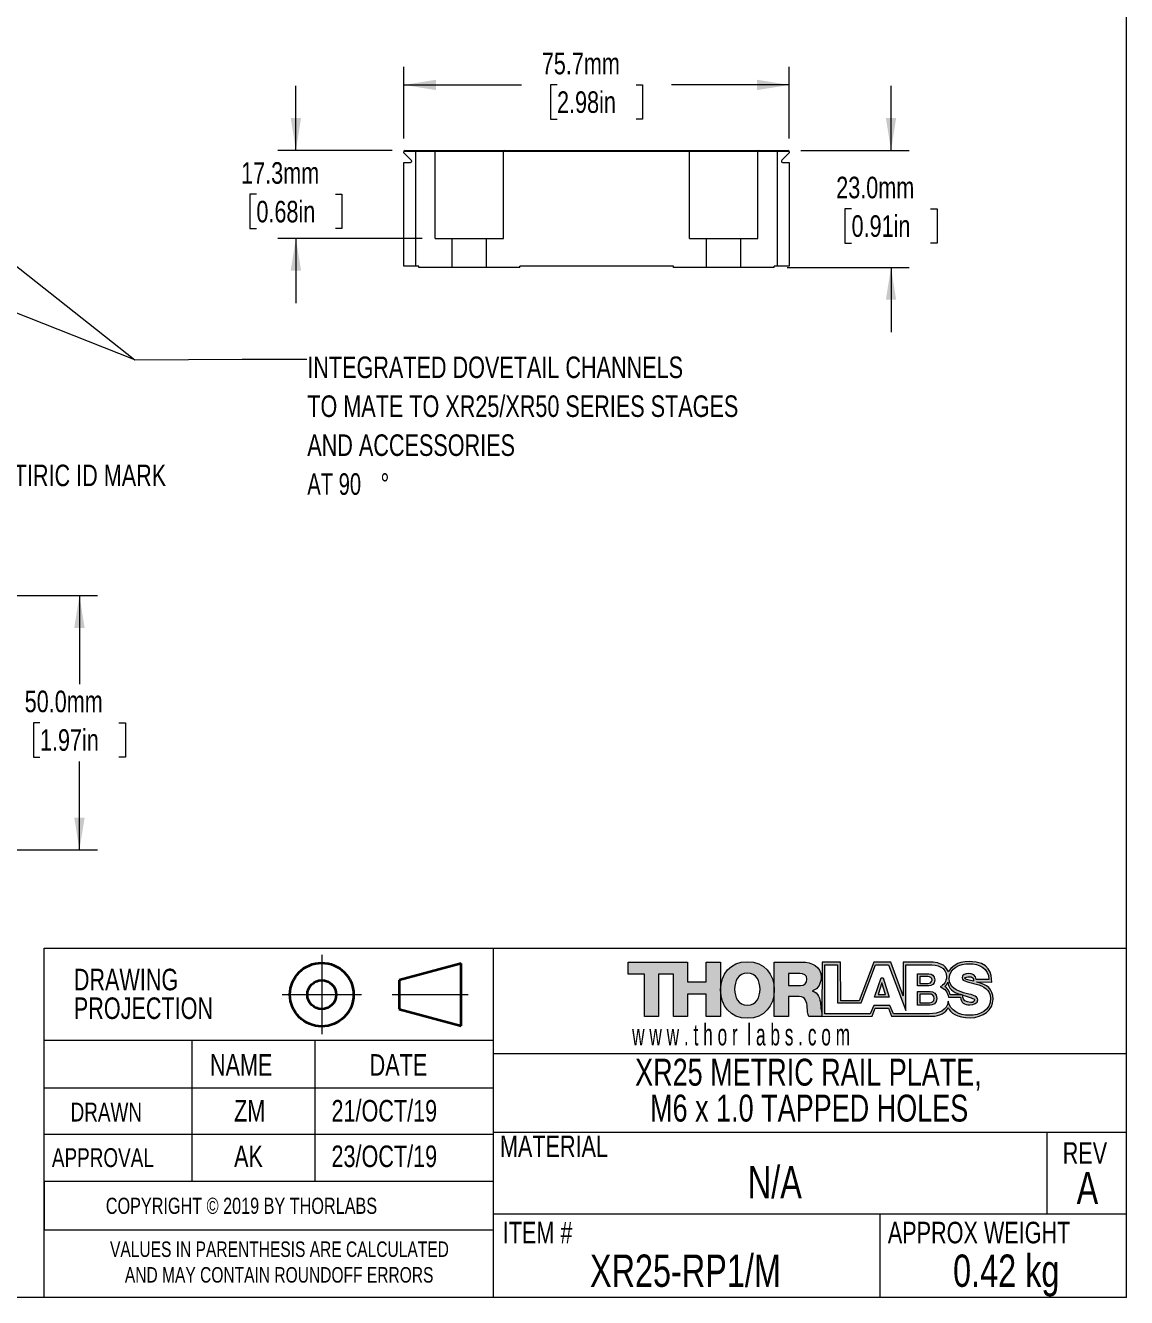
# Model space of a CAD drawing. Header units: millimetres. Extents: x 2 to 278, y 1 to 215.
# Drawn here: x 169.8 to 278, y 0.9 to 125.9 of the extents above; entities that cross this region are included whole.
import ezdxf

# ---------------------------------------------------------------- set-up
doc = ezdxf.new("R2010")
doc.units = ezdxf.units.MM
doc.header["$PDSIZE"] = -1
doc.linetypes.add('CENTERX2', pattern=[20.32, 12.7, -2.54, 2.54, -2.54])
doc.styles.add('SLDTEXTSTYLE0', font='TXT', dxfattribs={"width": 0.75})
doc.styles.add('SLDTEXTSTYLE1', font='TXT', dxfattribs={"width": 0.6})
doc.styles.add('SLDTEXTSTYLE2', font='TXT', dxfattribs={"width": 0.7})
doc.dimstyles.new('SLDDIMSTYLE0', dxfattribs={"dimtxt": 2.116667, "dimasz": 3.175, "dimexe": 0, "dimexo": 0.0625, "dimgap": 0.529167, "dimtad": 0, "dimtih": 1, "dimtoh": 1, "dimdec": 1, "dimlfac": 2, "dimrnd": 1e-09, "dimzin": 4, "dimdsep": 46, "dimtxsty": 'SLDTEXTSTYLE0', "dimsah": 1, "dimcen": 0.09, "dimadec": 0, "dimazin": 1, "dimtfac": 1, "dimtdec": 1, "dimtofl": 0, "dimtmove": 0, "dimatfit": 3, "dimfxl": 1, "dimfrac": 2, "dimtolj": 1, "dimtzin": 12, "dimarcsym": 0})
doc.dimstyles.new('SLDDIMSTYLE1', dxfattribs={"dimtxt": 2.116667, "dimasz": 3.175, "dimexe": 0, "dimexo": 0.0625, "dimgap": 0.529167, "dimtad": 0, "dimtih": 1, "dimtoh": 1, "dimdec": 1, "dimlfac": 2, "dimrnd": 1e-09, "dimzin": 12, "dimdsep": 46, "dimtxsty": 'SLDTEXTSTYLE0', "dimsah": 1, "dimcen": 0.09, "dimadec": 0, "dimazin": 3, "dimtfac": 1, "dimtdec": 1, "dimtmove": 0, "dimatfit": 0, "dimfxl": 1, "dimfrac": 2, "dimtolj": 1, "dimtzin": 12, "dimarcsym": 0})
doc.dimstyles.new('SLDDIMSTYLE2', dxfattribs={"dimtxt": 2.116667, "dimasz": 3.175, "dimexe": 0, "dimexo": 0.0625, "dimgap": 0.529167, "dimtad": 0, "dimtih": 1, "dimtoh": 1, "dimdec": 1, "dimlfac": 2, "dimrnd": 1e-09, "dimzin": 4, "dimdsep": 46, "dimtxsty": 'SLDTEXTSTYLE0', "dimsah": 1, "dimcen": 0.09, "dimadec": 0, "dimazin": 1, "dimtfac": 1, "dimtdec": 1, "dimtmove": 0, "dimatfit": 0, "dimfxl": 1, "dimfrac": 2, "dimtolj": 1, "dimtzin": 12, "dimarcsym": 0})
doc.dimstyles.new('SLDDIMSTYLE3', dxfattribs={"dimtxt": 2.116667, "dimasz": 3.175, "dimexe": 0, "dimexo": 0.0625, "dimgap": 0.529167, "dimtad": 0, "dimtih": 1, "dimtoh": 1, "dimdec": 1, "dimlfac": 2, "dimrnd": 1e-09, "dimzin": 12, "dimdsep": 46, "dimtxsty": 'SLDTEXTSTYLE0', "dimsah": 1, "dimcen": 0, "dimadec": 0, "dimazin": 3, "dimtfac": 1, "dimtdec": 1, "dimtofl": 0, "dimtmove": 0, "dimatfit": 3, "dimfxl": 1, "dimfrac": 2, "dimtolj": 1, "dimtzin": 12, "dimarcsym": 0})
doc.dimstyles.new('SLDDIMSTYLE4', dxfattribs={"dimtxt": 2.116667, "dimasz": 3.175, "dimexe": 0, "dimexo": 0.0625, "dimgap": 0.529167, "dimtad": 0, "dimtih": 1, "dimtoh": 1, "dimdec": 1, "dimlfac": 2, "dimrnd": 1e-09, "dimzin": 12, "dimdsep": 46, "dimtxsty": 'SLDTEXTSTYLE0', "dimsah": 1, "dimcen": 0.09, "dimadec": 0, "dimazin": 3, "dimtfac": 1, "dimtdec": 1, "dimtofl": 0, "dimtmove": 0, "dimatfit": 3, "dimfxl": 1, "dimfrac": 2, "dimtolj": 1, "dimtzin": 12, "dimarcsym": 0})

# ---------------------------------------------------------------- blocks, each defined once
blk = doc.blocks.new('Third Angle Projection Block')
at = {"color": 7, "linetype": 'CENTERX2', "lineweight": 18}
for p, q in [((101.48, 23.81), (101.48, 14.07)), ((96.6, 18.94), (106.35, 18.94)), ((110.14, 18.94), (119.45, 18.94))]:
    blk.add_line(p, q, dxfattribs=at)
at = {"color": 7, "linetype": 'Continuous', "lineweight": 35}
for p, q in [((118.62, 22.75), (111, 20.71)), ((118.62, 15.13), (118.62, 22.75)), ((111, 20.71), (111, 17.17)), ((111, 17.17), (118.62, 15.13))]:
    blk.add_line(p, q, dxfattribs=at)
for radius in [3.9, 1.77]:
    blk.add_circle((101.48, 18.94), radius, dxfattribs=at)
at = {"color": 7, "linetype": 'Continuous', "lineweight": 0}
blk.add_point((101.48, 18.94), dxfattribs=at)
blk = doc.blocks.new('THORLABS LOGO1')
at = {"linetype": 'Continuous'}
blk.add_hatch(color=7, dxfattribs=at).paths.add_polyline_path([(53.56, 28.7), (47.97, 28.7), (47.97, 45.26), (42.18, 45.26), (42.18, 28.7), (36.6, 28.7), (36.6, 45.26), (30.2, 45.26), (30.2, 50.05), (53.56, 50.05), (53.56, 42.27), (60.91, 42.27), (60.91, 50.05), (66.5, 50.05), (66.5, 28.7), (60.91, 28.7), (60.91, 37.49), (53.56, 37.49)], flags=0)
h = blk.add_hatch(color=7, dxfattribs=at)
edge = h.paths.add_edge_path(flags=0)
edge.add_spline(control_points=[(77.03, 50.19), (83.78, 50.2), (87.6, 45.28), (87.61, 39.09), (87.62, 32.9), (83.82, 27.96), (77.07, 27.95)], knot_values=[0, 0, 0, 0, 1, 1, 1, 2, 2, 2, 2], weights=[1, 1, 1, 1, 1, 1, 1], degree=3, periodic=0)
edge.add_spline(control_points=[(77.07, 27.95), (70.31, 27.96), (66.51, 32.9), (66.52, 39.09), (66.52, 39.1), (66.52, 39.11), (66.52, 39.13)], knot_values=[2, 2, 2, 2, 3, 3, 3, 3.002118, 3.002118, 3.002118, 3.002118], weights=[1, 1, 1, 1, 1, 1, 1], degree=3, periodic=0)
edge.add_spline(control_points=[(66.52, 39.13), (66.52, 45.27), (70.31, 50.18), (77.03, 50.19)], knot_values=[3.002118, 3.002118, 3.002118, 3.002118, 4, 4, 4, 4], weights=[1, 1, 1, 1], degree=3, periodic=0)
edge = h.paths.add_edge_path(flags=0)
edge.add_spline(control_points=[(77.03, 45.73), (73.43, 45.73), (72.05, 42.56), (72.05, 39.39)], knot_values=[2, 2, 2, 2, 3, 3, 3, 3], weights=[1, 1, 1, 1], degree=3, periodic=0)
edge.add_spline(control_points=[(72.05, 39.39), (72.05, 36.23), (73.43, 33.06), (77.03, 33.06)], knot_values=[3, 3, 3, 3, 4, 4, 4, 4], weights=[1, 1, 1, 1], degree=3, periodic=0)
edge.add_spline(control_points=[(77.03, 33.06), (80.64, 33.06), (82.02, 36.23), (82.02, 39.39)], knot_values=[0, 0, 0, 0, 1, 1, 1, 1], weights=[1, 1, 1, 1], degree=3, periodic=0)
edge.add_spline(control_points=[(82.02, 39.39), (82.02, 42.56), (80.64, 45.73), (77.03, 45.73)], knot_values=[1, 1, 1, 1, 2, 2, 2, 2], weights=[1, 1, 1, 1], degree=3, periodic=0)
h = blk.add_hatch(color=7, dxfattribs=at)
edge = h.paths.add_edge_path(flags=0)
edge.add_line((106.37, 29.72), (106.37, 28.7))
edge.add_line((106.37, 28.7), (101.19, 28.7))
edge.add_spline(control_points=[(101.19, 28.7), (100.71, 29.42), (100.62, 31.51), (100.56, 32.11)], knot_values=[7, 7, 7, 7, 8, 8, 8, 8], weights=[1, 1, 1, 1], degree=3, periodic=0)
edge.add_spline(control_points=[(100.56, 32.11), (100.41, 34.26), (100.05, 36.47), (97.44, 36.47)], knot_values=[8, 8, 8, 8, 9, 9, 9, 9], weights=[1, 1, 1, 1], degree=3, periodic=0)
edge.add_line((97.44, 36.47), (93.21, 36.47))
edge.add_line((93.21, 36.47), (93.21, 28.7))
edge.add_line((93.21, 28.7), (87.62, 28.7))
edge.add_line((87.62, 28.7), (87.62, 50.05))
edge.add_line((87.62, 50.05), (98.55, 50.05))
edge.add_spline(control_points=[(98.55, 50.05), (102.33, 50.05), (106.06, 48.34), (106.06, 44.04)], knot_values=[1, 1, 1, 1, 2, 2, 2, 2], weights=[1, 1, 1, 1], degree=3, periodic=0)
edge.add_spline(control_points=[(106.06, 44.04), (106.06, 41.73), (104.95, 39.55), (102.69, 38.69)], knot_values=[2, 2, 2, 2, 3, 3, 3, 3], weights=[1, 1, 1, 1], degree=3, periodic=0)
edge.add_line((102.69, 38.69), (102.69, 38.63))
edge.add_spline(control_points=[(102.69, 38.63), (104.98, 38.09), (105.64, 35.55), (105.82, 33.51)], knot_values=[4, 4, 4, 4, 5, 5, 5, 5], weights=[1, 1, 1, 1], degree=3, periodic=0)
edge.add_spline(control_points=[(105.82, 33.51), (105.88, 32.85), (106, 30.96), (106.37, 29.72)], knot_values=[5, 5, 5, 5, 5.740443, 5.740443, 5.740443, 5.740443], weights=[1, 1, 1, 1], degree=3, periodic=0)
edge = h.paths.add_edge_path(flags=0)
edge.add_line((97.65, 45.61), (93.21, 45.61))
edge.add_line((93.21, 45.61), (93.21, 40.8))
edge.add_line((93.21, 40.8), (97.89, 40.8))
edge.add_spline(control_points=[(97.89, 40.8), (99.57, 40.8), (100.47, 41.7), (100.47, 43.31)], knot_values=[1, 1, 1, 1, 2, 2, 2, 2], weights=[1, 1, 1, 1], degree=3, periodic=0)
edge.add_spline(control_points=[(100.47, 43.31), (100.47, 44.9), (99.21, 45.61), (97.65, 45.61)], knot_values=[2, 2, 2, 2, 3, 3, 3, 3], weights=[1, 1, 1, 1], degree=3, periodic=0)
h = blk.add_hatch(color=7, dxfattribs=at)
edge = h.paths.add_edge_path(flags=0)
edge.add_spline(control_points=[(149.68, 28.76), (152.52, 28.81), (155.17, 30.16), (155.98, 32.14)], knot_values=[19, 19, 19, 19, 20, 20, 20, 20], weights=[1, 1, 1, 1], degree=3, periodic=0)
edge.add_spline(control_points=[(155.98, 32.14), (156.75, 30.16), (159.42, 28.16), (164.59, 28.16)], knot_values=[20, 20, 20, 20, 21, 21, 21, 21], weights=[1, 1, 1, 1], degree=3, periodic=0)
edge.add_spline(control_points=[(164.59, 28.16), (169.77, 28.16), (173.62, 31.31), (173.62, 35.45)], knot_values=[21, 21, 21, 21, 22, 22, 22, 22], weights=[1, 1, 1, 1], degree=3, periodic=0)
edge.add_spline(control_points=[(173.62, 35.45), (173.62, 39.66), (171.19, 41.16), (167.34, 42.17)], knot_values=[22, 22, 22, 22, 23, 23, 23, 23], weights=[1, 1, 1, 1], degree=3, periodic=0)
edge.add_spline(control_points=[(167.34, 42.17), (167.28, 42.18), (167.24, 42.2), (167.19, 42.21)], knot_values=[0, 0, 0, 0, 1, 1, 1, 1], weights=[1, 1, 1, 1], degree=3, periodic=0)
edge.add_line((167.19, 42.21), (173.07, 42.17))
edge.add_spline(control_points=[(173.07, 42.17), (173.07, 45.27), (172.46, 50.25), (164.19, 50.25)], knot_values=[2, 2, 2, 2, 3, 3, 3, 3], weights=[1, 1, 1, 1], degree=3, periodic=0)
edge.add_spline(control_points=[(164.19, 50.25), (159.36, 50.25), (156.98, 47.9), (156.02, 46.19)], knot_values=[3, 3, 3, 3, 4, 4, 4, 4], weights=[1, 1, 1, 1], degree=3, periodic=0)
edge.add_spline(control_points=[(156.02, 46.19), (155.12, 47.9), (154.59, 50.05), (147.73, 50.05)], knot_values=[4, 4, 4, 4, 5, 5, 5, 5], weights=[1, 1, 1, 1], degree=3, periodic=0)
edge.add_line((147.73, 50.05), (138.3, 50.05))
edge.add_line((138.3, 50.05), (138.3, 36.75))
edge.add_line((138.3, 36.75), (133.38, 50.05))
edge.add_line((133.38, 50.05), (126.78, 50.05))
edge.add_line((126.78, 50.05), (121.04, 34.84))
edge.add_line((121.04, 34.84), (113.73, 34.79))
edge.add_line((113.73, 34.79), (113.64, 50.05))
edge.add_line((113.64, 50.05), (106.38, 50.05))
edge.add_line((106.38, 50.05), (106.37, 28.7))
edge.add_line((106.37, 28.7), (126.07, 28.76))
edge.add_line((126.07, 28.76), (127.34, 31.91))
edge.add_line((127.34, 31.91), (132.52, 31.91))
edge.add_line((132.52, 31.91), (133.73, 28.76))
edge.add_line((133.73, 28.76), (149.68, 28.76))
edge = h.paths.add_edge_path(flags=0)
edge.add_spline(control_points=[(164.24, 44.24), (165.39, 44.21), (165.75, 43.97), (165.86, 43.28)], knot_values=[2, 2, 2, 2, 3, 3, 3, 3], weights=[1, 1, 1, 1], degree=3, periodic=0)
edge.add_spline(control_points=[(165.86, 43.28), (165.91, 43), (165.91, 42.83), (165.91, 42.47)], knot_values=[3, 3, 3, 3, 4, 4, 4, 4], weights=[1, 1, 1, 1], degree=3, periodic=0)
edge.add_spline(control_points=[(165.91, 42.47), (163.24, 43.15), (162.51, 43.26), (162.51, 43.83)], knot_values=[0, 0, 0, 0, 1, 1, 1, 1], weights=[1, 1, 1, 1], degree=3, periodic=0)
edge.add_spline(control_points=[(162.51, 43.83), (162.51, 44.09), (163.68, 44.26), (164.24, 44.24)], knot_values=[1, 1, 1, 1, 2, 2, 2, 2], weights=[1, 1, 1, 1], degree=3, periodic=0)
edge = h.paths.add_edge_path(flags=0)
edge.add_spline(control_points=[(166.33, 35.1), (166.09, 34.16), (165.4, 33.89), (163.61, 34.38)], knot_values=[4, 4, 4, 4, 5, 5, 5, 5], weights=[1, 1, 1, 1], degree=3, periodic=0)
edge.add_spline(control_points=[(163.61, 34.38), (161.73, 34.9), (161.7, 35.93), (161.7, 37.09)], knot_values=[5, 5, 5, 5, 6, 6, 6, 6], weights=[1, 1, 1, 1], degree=3, periodic=0)
edge.add_spline(control_points=[(161.7, 37.09), (164.07, 36.41), (166.45, 35.6), (166.33, 35.1)], knot_values=[3, 3, 3, 3, 4, 4, 4, 4], weights=[1, 1, 1, 1], degree=3, periodic=0)
edge = h.paths.add_edge_path(flags=0)
edge.add_spline(control_points=[(148.33, 48.99), (151.65, 49.04), (155.3, 48.18), (155.3, 44.17)], knot_values=[16, 16, 16, 16, 17, 17, 17, 17], weights=[1, 1, 1, 1], degree=3, periodic=0)
edge.add_spline(control_points=[(155.3, 44.17), (155.3, 42.45), (154.27, 41.05), (152.76, 40.3)], knot_values=[17, 17, 17, 17, 18, 18, 18, 18], weights=[1, 1, 1, 1], degree=3, periodic=0)
edge.add_spline(control_points=[(152.76, 40.3), (154.66, 39.75), (155.88, 38.19), (156.06, 36.23)], knot_values=[18, 18, 18, 18, 19, 19, 19, 19], weights=[1, 1, 1, 1], degree=3, periodic=0)
edge.add_line((156.06, 36.23), (160.86, 36.23))
edge.add_spline(control_points=[(160.86, 36.23), (160.97, 33.97), (162.37, 33.25), (164.51, 33.25)], knot_values=[20, 20, 20, 20, 21, 21, 21, 21], weights=[1, 1, 1, 1], degree=3, periodic=0)
edge.add_spline(control_points=[(164.51, 33.25), (166.02, 33.25), (167.59, 33.79), (167.59, 35.21)], knot_values=[21, 21, 21, 21, 22, 22, 22, 22], weights=[1, 1, 1, 1], degree=3, periodic=0)
edge.add_spline(control_points=[(167.59, 35.21), (167.59, 36.91), (164.83, 37.23), (162.05, 38.01)], knot_values=[22, 22, 22, 22, 23, 23, 23, 23], weights=[1, 1, 1, 1], degree=3, periodic=0)
edge.add_spline(control_points=[(162.05, 38.01), (159.29, 38.79), (156.4, 40.03), (156.4, 43.55)], knot_values=[23, 23, 23, 23, 24, 24, 24, 24], weights=[1, 1, 1, 1], degree=3, periodic=0)
edge.add_spline(control_points=[(156.4, 43.55), (156.4, 47.75), (160.64, 49.39), (164.26, 49.39)], knot_values=[24, 24, 24, 24, 25, 25, 25, 25], weights=[1, 1, 1, 1], degree=3, periodic=0)
edge.add_spline(control_points=[(164.26, 49.39), (168.1, 49.39), (171.97, 47.54), (171.99, 43.2)], knot_values=[25, 25, 25, 25, 26, 26, 26, 26], weights=[1, 1, 1, 1], degree=3, periodic=0)
edge.add_line((171.99, 43.2), (166.97, 43.2))
edge.add_spline(control_points=[(166.97, 43.2), (167.05, 44.95), (165.4, 45.52), (163.86, 45.52)], knot_values=[27, 27, 27, 27, 28, 28, 28, 28], weights=[1, 1, 1, 1], degree=3, periodic=0)
edge.add_spline(control_points=[(163.86, 45.52), (162.78, 45.52), (161.43, 45.14), (161.43, 43.88)], knot_values=[28, 28, 28, 28, 29, 29, 29, 29], weights=[1, 1, 1, 1], degree=3, periodic=0)
edge.add_spline(control_points=[(161.43, 43.88), (161.43, 42.4), (164.21, 42.13), (167.02, 41.35)], knot_values=[29, 29, 29, 29, 30, 30, 30, 30], weights=[1, 1, 1, 1], degree=3, periodic=0)
edge.add_spline(control_points=[(167.02, 41.35), (169.8, 40.57), (172.61, 39.27), (172.61, 35.8)], knot_values=[30, 30, 30, 30, 31, 31, 31, 31], weights=[1, 1, 1, 1], degree=3, periodic=0)
edge.add_spline(control_points=[(172.61, 35.8), (172.61, 30.93), (168.45, 29.12), (164.21, 29.12)], knot_values=[31, 31, 31, 31, 32, 32, 32, 32], weights=[1, 1, 1, 1], degree=3, periodic=0)
edge.add_spline(control_points=[(164.21, 29.12), (160.29, 29.12), (156.78, 30.89), (156, 34.65)], knot_values=[0, 0, 0, 0, 1, 1, 1, 1], weights=[1, 1, 1, 1], degree=3, periodic=0)
edge.add_spline(control_points=[(156, 34.65), (155.49, 30.98), (152.35, 29.7), (148.57, 29.7)], knot_values=[1, 1, 1, 1, 2, 2, 2, 2], weights=[1, 1, 1, 1], degree=3, periodic=0)
edge.add_line((148.57, 29.7), (134.47, 29.7))
edge.add_line((134.47, 29.7), (133.03, 32.97))
edge.add_line((133.03, 32.97), (126.8, 32.97))
edge.add_line((126.8, 32.97), (125.34, 29.72))
edge.add_line((125.34, 29.72), (107.51, 29.72))
edge.add_line((107.51, 29.72), (107.51, 48.99))
edge.add_line((107.51, 48.99), (112.53, 48.99))
edge.add_line((112.53, 48.99), (112.53, 34.08))
edge.add_line((112.53, 34.08), (121.78, 34.08))
edge.add_line((121.78, 34.08), (127.39, 48.99))
edge.add_line((127.39, 48.99), (132.5, 48.99))
edge.add_line((132.5, 48.99), (139.3, 31.03))
edge.add_line((139.3, 31.03), (139.3, 48.99))
edge.add_line((139.3, 48.99), (148.33, 48.99))
edge = h.paths.add_edge_path(flags=0)
edge.add_spline(control_points=[(156.71, 37.13), (156.71, 38.59), (155.45, 39.85), (154.65, 40.38)], knot_values=[8, 8, 8, 8, 9, 9, 9, 9], weights=[1, 1, 1, 1], degree=3, periodic=0)
edge.add_spline(control_points=[(154.65, 40.38), (155.05, 40.84), (155.65, 41.31), (155.85, 42.11)], knot_values=[9, 9, 9, 9, 10, 10, 10, 10], weights=[1, 1, 1, 1], degree=3, periodic=0)
edge.add_spline(control_points=[(155.85, 42.11), (155.85, 39.85), (157.97, 38.12), (160.63, 37.39)], knot_values=[10, 10, 10, 10, 11, 11, 11, 11], weights=[1, 1, 1, 1], degree=3, periodic=0)
edge.add_spline(control_points=[(160.63, 37.39), (160.94, 37.31), (161.26, 37.22), (161.57, 37.13)], knot_values=[0, 0, 0, 0, 1, 1, 1, 1], weights=[1, 1, 1, 1], degree=3, periodic=0)
edge.add_line((161.57, 37.13), (156.71, 37.13))
h = blk.add_hatch(color=7, dxfattribs=at)
edge = h.paths.add_edge_path(flags=0)
edge.add_spline(control_points=[(150.72, 43.01), (150.72, 41.27), (149.35, 40.69), (148.36, 40.69)], knot_values=[2, 2, 2, 2, 3, 3, 3, 3], weights=[1, 1, 1, 1], degree=3, periodic=0)
edge.add_line((148.36, 40.69), (143.88, 40.69))
edge.add_line((143.88, 40.69), (143.88, 45.36))
edge.add_line((143.88, 45.36), (148.36, 45.36))
edge.add_spline(control_points=[(148.36, 45.36), (149.57, 45.36), (150.72, 44.78), (150.72, 43.01)], knot_values=[1, 1, 1, 1, 2, 2, 2, 2], weights=[1, 1, 1, 1], degree=3, periodic=0)
edge = h.paths.add_edge_path(flags=0)
edge.add_line((144.86, 44.33), (144.86, 41.64))
edge.add_line((144.86, 41.64), (147.98, 41.64))
edge.add_spline(control_points=[(147.98, 41.64), (148.68, 41.64), (149.63, 41.97), (149.63, 42.98)], knot_values=[2, 2, 2, 2, 3, 3, 3, 3], weights=[1, 1, 1, 1], degree=3, periodic=0)
edge.add_spline(control_points=[(149.63, 42.98), (149.63, 44), (148.83, 44.33), (147.98, 44.33)], knot_values=[3, 3, 3, 3, 4, 4, 4, 4], weights=[1, 1, 1, 1], degree=3, periodic=0)
edge.add_line((147.98, 44.33), (144.86, 44.33))
h = blk.add_hatch(color=7, dxfattribs=at)
h.paths.add_polyline_path([(130.37, 43.91), (132.81, 36.2), (127.07, 36.2), (129.59, 43.91)], flags=0)
h.paths.add_polyline_path([(128.42, 37.23), (131.39, 37.23), (129.93, 41.88)], flags=0)
h = blk.add_hatch(color=7, dxfattribs=at)
edge = h.paths.add_edge_path(flags=0)
edge.add_spline(control_points=[(151.47, 35.75), (151.47, 33.75), (149.96, 33.08), (148.85, 33.08)], knot_values=[2, 2, 2, 2, 3, 3, 3, 3], weights=[1, 1, 1, 1], degree=3, periodic=0)
edge.add_line((148.85, 33.08), (143.88, 33.08))
edge.add_line((143.88, 33.08), (143.88, 38.46))
edge.add_line((143.88, 38.46), (148.85, 38.46))
edge.add_spline(control_points=[(148.85, 38.46), (150.2, 38.46), (151.47, 37.79), (151.47, 35.75)], knot_values=[1, 1, 1, 1, 2, 2, 2, 2], weights=[1, 1, 1, 1], degree=3, periodic=0)
edge = h.paths.add_edge_path(flags=0)
edge.add_line((144.84, 34), (148.57, 34))
edge.add_spline(control_points=[(148.57, 34), (149.4, 34), (150.53, 34.43), (150.53, 35.71)], knot_values=[2, 2, 2, 2, 3, 3, 3, 3], weights=[1, 1, 1, 1], degree=3, periodic=0)
edge.add_spline(control_points=[(150.53, 35.71), (150.53, 37.03), (149.58, 37.46), (148.57, 37.46)], knot_values=[3, 3, 3, 3, 4, 4, 4, 4], weights=[1, 1, 1, 1], degree=3, periodic=0)
edge.add_line((148.57, 37.46), (144.84, 37.46))
edge.add_line((144.84, 37.46), (144.84, 34))
at = {"color": 7, "linetype": 'Continuous', "lineweight": 18}
for p, q in [((30.2, 45.26), (30.2, 50.05)), ((30.2, 50.05), (53.56, 50.05)), ((53.56, 50.05), (53.56, 42.27)), ((60.91, 42.27), (60.91, 50.05)), ((60.91, 50.05), (66.5, 50.05)), ((66.5, 50.05), (66.5, 28.7)), ((87.62, 50.05), (98.55, 50.05)), ((87.62, 28.7), (87.62, 50.05)), ((106.38, 50.05), (106.37, 28.7)), ((113.64, 50.05), (106.38, 50.05)), ((113.73, 34.79), (113.64, 50.05)), ((126.78, 50.05), (121.04, 34.84)), ((133.38, 50.05), (126.78, 50.05)), ((138.3, 36.75), (133.38, 50.05)), ((147.73, 50.05), (138.3, 50.05)), ((138.3, 50.05), (138.3, 36.75)), ((36.6, 45.26), (30.2, 45.26)), ((36.6, 28.7), (36.6, 45.26)), ((47.97, 45.26), (42.18, 45.26)), ((42.18, 45.26), (42.18, 28.7)), ((47.97, 28.7), (47.97, 45.26)), ((97.65, 45.61), (93.21, 45.61)), ((93.21, 45.61), (93.21, 40.8)), ((107.51, 29.72), (107.51, 48.99)), ((107.51, 48.99), (112.53, 48.99)), ((112.53, 48.99), (112.53, 34.08)), ((121.78, 34.08), (127.39, 48.99)), ((127.39, 48.99), (132.5, 48.99)), ((132.5, 48.99), (139.3, 31.03)), ((139.3, 31.03), (139.3, 48.99)), ((139.3, 48.99), (148.33, 48.99)), ((143.88, 45.36), (148.36, 45.36)), ((143.88, 40.69), (143.88, 45.36)), ((53.56, 42.27), (60.91, 42.27)), ((93.21, 40.8), (97.89, 40.8)), ((127.07, 36.2), (129.59, 43.91)), ((129.93, 41.88), (128.42, 37.23)), ((129.59, 43.91), (130.37, 43.91)), ((131.39, 37.23), (129.93, 41.88)), ((130.37, 43.91), (132.81, 36.2)), ((148.36, 40.69), (143.88, 40.69)), ((144.86, 44.33), (144.86, 41.64)), ((147.98, 44.33), (144.86, 44.33)), ((144.86, 41.64), (147.98, 41.64)), ((171.99, 43.2), (166.97, 43.2)), ((167.19, 42.21), (173.07, 42.17)), ((60.91, 37.49), (53.56, 37.49)), ((53.56, 37.49), (53.56, 28.7)), ((60.91, 28.7), (60.91, 37.49)), ((97.44, 36.47), (93.21, 36.47)), ((93.21, 36.47), (93.21, 28.7)), ((102.69, 38.69), (102.69, 38.63)), ((132.81, 36.2), (127.07, 36.2)), ((128.42, 37.23), (131.39, 37.23)), ((143.88, 38.46), (148.85, 38.46)), ((143.88, 33.08), (143.88, 38.46)), ((144.84, 37.46), (144.84, 34)), ((148.57, 37.46), (144.84, 37.46)), ((156.06, 36.23), (160.86, 36.23)), ((161.57, 37.13), (156.71, 37.13)), ((112.53, 34.08), (121.78, 34.08)), ((121.04, 34.84), (113.73, 34.79)), ((126.8, 32.97), (125.34, 29.72)), ((126.07, 28.76), (127.34, 31.91)), ((133.03, 32.97), (126.8, 32.97)), ((127.34, 31.91), (132.52, 31.91)), ((132.52, 31.91), (133.73, 28.76)), ((134.47, 29.7), (133.03, 32.97)), ((148.85, 33.08), (143.88, 33.08)), ((144.84, 34), (148.57, 34)), ((42.18, 28.7), (36.6, 28.7)), ((53.56, 28.7), (47.97, 28.7)), ((66.5, 28.7), (60.91, 28.7)), ((93.21, 28.7), (87.62, 28.7)), ((106.37, 28.7), (101.19, 28.7)), ((106.37, 29.72), (106.37, 28.7)), ((106.37, 28.7), (126.07, 28.76)), ((125.34, 29.72), (107.51, 29.72)), ((133.73, 28.76), (149.68, 28.76)), ((148.57, 29.7), (134.47, 29.7))]:
    blk.add_line(p, q, dxfattribs=at)
at = {"color": 8, "linetype": 'Continuous', "lineweight": 0}
for points in [[(66.52, 39.13), (66.52, 45.27), (70.31, 50.18), (77.03, 50.19)], [(98.55, 50.05), (102.33, 50.05), (106.06, 48.34), (106.06, 44.04)], [(156.02, 46.19), (155.12, 47.9), (154.59, 50.05), (147.73, 50.05)], [(164.19, 50.25), (159.36, 50.25), (156.98, 47.9), (156.02, 46.19)], [(173.07, 42.17), (173.07, 45.27), (172.46, 50.25), (164.19, 50.25)], [(77.03, 45.73), (73.43, 45.73), (72.05, 42.56), (72.05, 39.39)], [(82.02, 39.39), (82.02, 42.56), (80.64, 45.73), (77.03, 45.73)], [(100.47, 43.31), (100.47, 44.9), (99.21, 45.61), (97.65, 45.61)], [(148.33, 48.99), (151.65, 49.04), (155.3, 48.18), (155.3, 44.17)], [(148.36, 45.36), (149.57, 45.36), (150.72, 44.78), (150.72, 43.01)], [(156.4, 43.55), (156.4, 47.75), (160.64, 49.39), (164.26, 49.39)], [(163.86, 45.52), (162.78, 45.52), (161.43, 45.14), (161.43, 43.88)], [(166.97, 43.2), (167.05, 44.95), (165.4, 45.52), (163.86, 45.52)], [(164.26, 49.39), (168.1, 49.39), (171.97, 47.54), (171.99, 43.2)], [(97.89, 40.8), (99.57, 40.8), (100.47, 41.7), (100.47, 43.31)], [(106.06, 44.04), (106.06, 41.73), (104.95, 39.55), (102.69, 38.69)], [(149.63, 42.98), (149.63, 44), (148.83, 44.33), (147.98, 44.33)], [(147.98, 41.64), (148.68, 41.64), (149.63, 41.97), (149.63, 42.98)], [(150.72, 43.01), (150.72, 41.27), (149.35, 40.69), (148.36, 40.69)], [(155.3, 44.17), (155.3, 42.45), (154.27, 41.05), (152.76, 40.3)], [(152.76, 40.3), (154.66, 39.75), (155.88, 38.19), (156.06, 36.23)], [(154.65, 40.38), (155.05, 40.84), (155.65, 41.31), (155.85, 42.11)], [(156.71, 37.13), (156.71, 38.59), (155.45, 39.85), (154.65, 40.38)], [(155.85, 42.11), (155.85, 39.85), (157.97, 38.12), (160.63, 37.39)], [(162.05, 38.01), (159.29, 38.79), (156.4, 40.03), (156.4, 43.55)], [(161.43, 43.88), (161.43, 42.4), (164.21, 42.13), (167.02, 41.35)], [(162.51, 43.83), (162.51, 44.09), (163.68, 44.26), (164.24, 44.24)], [(165.91, 42.47), (163.24, 43.15), (162.51, 43.26), (162.51, 43.83)], [(164.24, 44.24), (165.39, 44.21), (165.75, 43.97), (165.86, 43.28)], [(165.86, 43.28), (165.91, 43), (165.91, 42.83), (165.91, 42.47)], [(167.02, 41.35), (169.8, 40.57), (172.61, 39.27), (172.61, 35.8)], [(167.34, 42.17), (167.28, 42.18), (167.24, 42.2), (167.19, 42.21)], [(173.62, 35.45), (173.62, 39.66), (171.19, 41.16), (167.34, 42.17)], [(72.05, 39.39), (72.05, 36.23), (73.43, 33.06), (77.03, 33.06)], [(77.03, 33.06), (80.64, 33.06), (82.02, 36.23), (82.02, 39.39)], [(100.56, 32.11), (100.41, 34.26), (100.05, 36.47), (97.44, 36.47)], [(102.69, 38.63), (104.98, 38.09), (105.64, 35.55), (105.82, 33.51)], [(150.53, 35.71), (150.53, 37.03), (149.58, 37.46), (148.57, 37.46)], [(148.57, 34), (149.4, 34), (150.53, 34.43), (150.53, 35.71)], [(148.85, 38.46), (150.2, 38.46), (151.47, 37.79), (151.47, 35.75)], [(151.47, 35.75), (151.47, 33.75), (149.96, 33.08), (148.85, 33.08)], [(160.63, 37.39), (160.94, 37.31), (161.26, 37.22), (161.57, 37.13)], [(160.86, 36.23), (160.97, 33.97), (162.37, 33.25), (164.51, 33.25)], [(161.7, 37.09), (164.07, 36.41), (166.45, 35.6), (166.33, 35.1)], [(163.61, 34.38), (161.73, 34.9), (161.7, 35.93), (161.7, 37.09)], [(167.59, 35.21), (167.59, 36.91), (164.83, 37.23), (162.05, 38.01)], [(166.33, 35.1), (166.09, 34.16), (165.4, 33.89), (163.61, 34.38)], [(172.61, 35.8), (172.61, 30.93), (168.45, 29.12), (164.21, 29.12)], [(164.51, 33.25), (166.02, 33.25), (167.59, 33.79), (167.59, 35.21)], [(164.59, 28.16), (169.77, 28.16), (173.62, 31.31), (173.62, 35.45)], [(101.19, 28.7), (100.71, 29.42), (100.62, 31.51), (100.56, 32.11)], [(105.82, 33.51), (105.88, 32.85), (106, 30.96), (106.37, 29.72)], [(156, 34.65), (155.49, 30.98), (152.35, 29.7), (148.57, 29.7)], [(149.68, 28.76), (152.52, 28.81), (155.17, 30.16), (155.98, 32.14)], [(155.98, 32.14), (156.75, 30.16), (159.42, 28.16), (164.59, 28.16)], [(164.21, 29.12), (160.29, 29.12), (156.78, 30.89), (156, 34.65)]]:
    blk.add_open_spline(points, degree=3, dxfattribs=at)
for points, knots in [([(77.03, 50.19), (83.78, 50.2), (87.6, 45.28), (87.61, 39.09), (87.62, 32.9), (83.82, 27.96), (77.07, 27.95)], [0, 0, 0, 0, 1, 1, 1, 2, 2, 2, 2]), ([(77.07, 27.95), (70.31, 27.96), (66.51, 32.9), (66.52, 39.09), (66.52, 39.1), (66.52, 39.11), (66.52, 39.13)], [2, 2, 2, 2, 3, 3, 3, 3.002118, 3.002118, 3.002118, 3.002118])]:
    blk.add_open_spline(points, degree=3, knots=knots, dxfattribs=at)
blk = doc.blocks.new('SW_NOTE_0')
at = {"color": 0, "linetype": 'Continuous', "lineweight": 0, "char_height": 1.524, "attachment_point": 2, "style": 'SLDTEXTSTYLE0'}
for s, insert in [('VALUES IN PARENTHESIS ARE CALCULATED', (19.91, 1.96)), ('AND MAY CONTAIN ROUNDOFF ERRORS', (19.88, -0.56))]:
    blk.add_mtext(s, dxfattribs=dict(at, insert=insert))
blk = doc.blocks.new('SW_NOTE_1')
at = {"color": 0, "linetype": 'Continuous', "lineweight": 0, "char_height": 2.117, "attachment_point": 1, "style": 'SLDTEXTSTYLE0'}
for s, insert in [('DRAWING', (0, 2.73)), ('PROJECTION', (0, -0.09))]:
    blk.add_mtext(s, dxfattribs=dict(at, insert=insert))
blk = doc.blocks.new('SW_NOTE_3')
at = {"color": 0, "linetype": 'Continuous', "lineweight": 0, "char_height": 2.6458, "attachment_point": 2, "style": 'SLDTEXTSTYLE0'}
for s, insert in [('XR25 METRIC RAIL PLATE,', (20.26, 3.41)), ('M6 x 1.0 TAPPED HOLES', (20.33, -0.12))]:
    blk.add_mtext(s, dxfattribs=dict(at, insert=insert))
blk = doc.blocks.new('SW_NOTE_4')
at = {"color": 0, "linetype": 'Continuous', "lineweight": 0, "attachment_point": 1}
for s, insert, char_height, style in [('INTEGRATED DOVETAIL CHANNELS', (0, 2.73), 2.1167, 'SLDTEXTSTYLE0'), ('TO MATE TO XR25/XR50 SERIES STAGES', (0, -1.09), 2.1167, 'SLDTEXTSTYLE0'), ('AND ACCESSORIES', (0, -4.92), 2.1167, 'SLDTEXTSTYLE0'), ('AT 90', (0, -8.74), 2.117, 'SLDTEXTSTYLE2'), ('%%d', (7.2, -8.74), 2.117, 'SLDTEXTSTYLE0')]:
    blk.add_mtext(s, dxfattribs=dict(at, insert=insert, char_height=char_height, style=style))
blk = doc.blocks.new('_D_9')
at = {"color": 9, "linetype": 'Continuous', "lineweight": 18}
for p, q in [((163.31, 69.89), (176.88, 69.89)), ((175.1, 69.89), (175.1, 61.18)), ((171.22, 57.39), (170.58, 57.39)), ((170.58, 57.39), (170.58, 54.02)), ((178.98, 57.39), (179.62, 57.39)), ((179.62, 57.39), (179.62, 54.02)), ((170.58, 54.02), (171.22, 54.02)), ((179.62, 54.02), (178.98, 54.02)), ((175.1, 44.89), (175.1, 53.59)), ((163.31, 44.89), (176.88, 44.89))]:
    blk.add_line(p, q, dxfattribs=at)
for points in [[(175.1, 69.89), (174.59, 66.71), (175.61, 66.71)], [(175.1, 44.89), (175.61, 48.06), (174.59, 48.06)]]:
    blk.add_solid(points, dxfattribs=at)
at = {"color": 9, "linetype": 'Continuous', "lineweight": 18, "char_height": 2.117, "attachment_point": 1, "style": 'SLDTEXTSTYLE0'}
for s, insert in [('50.0mm', (169.72, 60.54)), ('1.97in', (171.22, 56.75))]:
    blk.add_mtext(s, dxfattribs=dict(at, insert=insert))
blk = doc.blocks.new('_D_12')
at = {"color": 9, "linetype": 'Continuous', "lineweight": 18}
for p, q in [((146.27, 57.72), (161.65, 81.7)), ((161.65, 81.7), (165.46, 81.7))]:
    blk.add_line(p, q, dxfattribs=at)
blk.add_solid([(146.27, 57.72), (148.41, 60.12), (147.55, 60.67)], dxfattribs=at)
at = {"color": 9, "linetype": 'Continuous', "lineweight": 18, "insert": (165.46, 82.75), "char_height": 2.1167, "attachment_point": 1, "style": 'SLDTEXTSTYLE0'}
blk.add_mtext('METIRIC ID MARK', dxfattribs=at)
blk = doc.blocks.new('_D_16')
at = {"color": 9, "linetype": 'Continuous', "lineweight": 18}
for p, q in [((196.37, 113.63), (196.37, 119.98)), ((205.83, 113.63), (194.59, 113.63)), ((192.49, 109.31), (191.85, 109.31)), ((191.85, 109.31), (191.85, 105.94)), ((200.25, 109.31), (200.89, 109.31)), ((200.89, 109.31), (200.89, 105.94)), ((191.85, 105.94), (192.49, 105.94)), ((200.89, 105.94), (200.25, 105.94)), ((208.77, 104.98), (194.59, 104.98)), ((196.37, 104.98), (196.37, 98.63))]:
    blk.add_line(p, q, dxfattribs=at)
for points in [[(196.37, 113.63), (196.88, 116.81), (195.86, 116.81)], [(196.37, 104.98), (195.86, 101.81), (196.88, 101.81)]]:
    blk.add_solid(points, dxfattribs=at)
at = {"color": 9, "linetype": 'Continuous', "lineweight": 18, "char_height": 2.117, "attachment_point": 1, "style": 'SLDTEXTSTYLE0'}
for s, insert in [('17.3mm', (190.99, 112.47)), ('0.68in', (192.49, 108.67))]:
    blk.add_mtext(s, dxfattribs=dict(at, insert=insert))
blk = doc.blocks.new('_D_17')
at = {"color": 9, "linetype": 'Continuous', "lineweight": 18}
for p, q in [((206.97, 114.78), (206.97, 121.84)), ((244.85, 114.78), (244.85, 121.84)), ((206.97, 120.06), (218.54, 120.06)), ((222.03, 120.06), (221.39, 120.06)), ((221.39, 120.06), (221.39, 116.7)), ((229.79, 120.06), (230.43, 120.06)), ((230.43, 120.06), (230.43, 116.7)), ((244.85, 120.06), (233.28, 120.06)), ((221.39, 116.7), (222.03, 116.7)), ((230.43, 116.7), (229.79, 116.7))]:
    blk.add_line(p, q, dxfattribs=at)
for points in [[(206.97, 120.06), (210.15, 119.55), (210.15, 120.57)], [(244.85, 120.06), (241.67, 120.57), (241.67, 119.55)]]:
    blk.add_solid(points, dxfattribs=at)
at = {"color": 9, "linetype": 'Continuous', "lineweight": 18, "char_height": 2.117, "attachment_point": 1, "style": 'SLDTEXTSTYLE0'}
for s, insert in [('75.7mm', (220.53, 123.22)), ('2.98in', (222.03, 119.43))]:
    blk.add_mtext(s, dxfattribs=dict(at, insert=insert))
blk = doc.blocks.new('_D_18')
at = {"color": 9, "linetype": 'Continuous', "lineweight": 18}
for p, q in [((254.85, 113.63), (254.85, 119.98)), ((245.99, 113.63), (256.62, 113.63)), ((250.97, 107.88), (250.32, 107.88)), ((250.32, 107.88), (250.32, 104.52)), ((258.72, 107.88), (259.37, 107.88)), ((259.37, 107.88), (259.37, 104.52)), ((250.32, 104.52), (250.97, 104.52)), ((259.37, 104.52), (258.72, 104.52)), ((244.63, 102.13), (256.62, 102.13)), ((254.85, 102.13), (254.85, 95.78))]:
    blk.add_line(p, q, dxfattribs=at)
for points in [[(254.85, 113.63), (255.35, 116.81), (254.34, 116.81)], [(254.85, 102.13), (254.34, 98.96), (255.35, 98.96)]]:
    blk.add_solid(points, dxfattribs=at)
at = {"color": 9, "linetype": 'Continuous', "lineweight": 18, "char_height": 2.117, "attachment_point": 1, "style": 'SLDTEXTSTYLE0'}
for s, insert in [('23.0mm', (249.46, 111.04)), ('0.91in', (250.97, 107.25))]:
    blk.add_mtext(s, dxfattribs=dict(at, insert=insert))

msp = doc.modelspace()

# ---------------------------------------------------------------- linework, layer by layer
at = {"color": 7, "linetype": 'Continuous', "lineweight": 18}
for p, q in [((277.989, 0.903), (277.989, 214.645)), ((155.79, 112.655), (180.528, 93.034)), ((207.101, 113.632), (206.974, 113.505)), ((206.974, 113.393), (206.974, 113.505)), ((208.117, 113.505), (206.974, 113.505)), ((207.712, 112.655), (206.974, 113.393)), ((207.101, 113.632), (208.215, 113.632)), ((208.215, 113.632), (208.117, 113.505)), ((208.117, 113.505), (208.117, 102.259)), ((210.044, 113.505), (208.117, 113.505)), ((208.215, 113.632), (209.917, 113.632)), ((209.917, 113.632), (210.044, 113.505)), ((209.917, 113.632), (216.902, 113.632)), ((210.044, 104.984), (210.044, 113.505)), ((216.775, 113.505), (210.044, 113.505)), ((216.902, 113.632), (216.775, 113.505)), ((216.775, 104.984), (216.775, 113.505)), ((235.044, 113.505), (216.775, 113.505)), ((216.902, 113.632), (234.917, 113.632)), ((234.917, 113.632), (235.044, 113.505)), ((234.917, 113.632), (241.902, 113.632)), ((235.044, 104.984), (235.044, 113.505)), ((241.775, 113.505), (235.044, 113.505)), ((241.902, 113.632), (241.775, 113.505)), ((241.775, 104.984), (241.775, 113.505)), ((243.702, 113.505), (241.775, 113.505)), ((241.902, 113.632), (243.605, 113.632)), ((243.605, 113.632), (244.718, 113.632)), ((243.605, 113.632), (243.702, 113.505)), ((244.845, 113.505), (243.702, 113.505)), ((243.702, 102.259), (243.702, 113.505)), ((244.845, 113.393), (244.108, 112.655)), ((244.845, 113.505), (244.718, 113.632)), ((244.845, 113.505), (244.845, 113.393)), ((206.974, 102.259), (206.974, 112.439)), ((206.974, 112.439), (207.622, 112.439)), ((244.198, 112.439), (244.845, 112.439)), ((244.845, 112.439), (244.845, 102.259)), ((210.044, 104.984), (211.727, 104.984)), ((211.727, 102.132), (211.727, 104.984)), ((211.727, 104.984), (215.093, 104.984)), ((215.093, 102.132), (215.093, 104.984)), ((215.093, 104.984), (216.775, 104.984)), ((235.044, 104.984), (236.727, 104.984)), ((236.727, 102.132), (236.727, 104.984)), ((236.727, 104.984), (240.093, 104.984)), ((240.093, 102.132), (240.093, 104.984)), ((240.093, 104.984), (241.775, 104.984)), ((180.528, 93.034), (156.297, 102.666)), ((208.117, 102.259), (206.974, 102.259)), ((208.457, 102.259), (208.117, 102.259)), ((208.457, 102.132), (208.457, 102.259)), ((211.727, 102.132), (208.457, 102.132)), ((215.093, 102.132), (211.727, 102.132)), ((218.363, 102.132), (215.093, 102.132)), ((218.363, 102.132), (218.363, 102.259)), ((233.457, 102.259), (218.363, 102.259)), ((233.457, 102.132), (233.457, 102.259)), ((236.727, 102.132), (233.457, 102.132)), ((240.093, 102.132), (236.727, 102.132)), ((243.363, 102.132), (240.093, 102.132)), ((243.363, 102.132), (243.363, 102.259)), ((243.702, 102.259), (243.363, 102.259)), ((244.845, 102.259), (243.702, 102.259)), ((180.528, 93.034), (191.105, 93.107)), ((191.105, 93.107), (197.455, 93.107)), ((277.989, 35.239), (277.989, 50.033)), ((171.633, 7.563), (171.633, 35.239)), ((171.633, 35.239), (215.743, 35.239)), ((215.743, 35.239), (215.743, 0.903)), ((215.743, 35.239), (277.989, 35.239)), ((171.633, 12.296), (171.633, 26.166)), ((171.633, 0.903), (171.633, 26.166)), ((215.743, 26.166), (171.633, 26.166)), ((186.134, 26.166), (186.134, 12.296)), ((198.215, 26.166), (198.215, 12.296)), ((215.743, 24.893), (277.989, 24.893)), ((215.743, 21.487), (171.633, 21.487)), ((215.743, 16.922), (171.633, 16.922)), ((215.743, 17.16), (277.989, 17.16)), ((270.168, 17.16), (270.168, 9.141)), ((215.743, 12.296), (171.633, 12.296)), ((171.633, 12.296), (171.633, 7.563)), ((215.743, 9.141), (277.989, 9.141)), ((253.749, 9.141), (253.749, 0.903)), ((171.633, 7.563), (215.743, 7.563)), ((277.989, 0.903), (1.579, 0.903))]:
    msp.add_line(p, q, dxfattribs=at)
for centre, start, end in [((207.622, 112.566), 270, 45), ((244.198, 112.566), 135, 270)]:
    msp.add_arc(centre, 0.127, start, end, dxfattribs=at)

# ---------------------------------------------------------------- block references
at = {"color": 7, "linetype": 'Continuous', "lineweight": 0}
for name, p in [('SW_NOTE_4', (197.489, 90.641)), ('SW_NOTE_1', (174.548, 30.484)), ('SW_NOTE_3', (226.473, 20.961)), ('SW_NOTE_0', (174.843, 4.456))]:
    msp.add_blockref(name, p, dxfattribs=at)
at = {"color": 7, "linetype": 'Continuous'}
for name, p, xscale, yscale, zscale in [('Third Angle Projection Block', (117.726, 15.516), 0.8, 0.8, 0.8), ('THORLABS LOGO1', (221.469, 21.359), 0.25, 0.25, 0.25)]:
    msp.add_blockref(name, p, dxfattribs=dict(at, xscale=xscale, yscale=yscale, zscale=zscale))

# ---------------------------------------------------------------- texts
at = {"color": 7, "linetype": 'Continuous', "lineweight": 0}
for s, insert, char_height, attachment_point, style in [('w w w . t h o r  l a b s . c o m', (229.403, 27.796), 2.11667, 1, 'SLDTEXTSTYLE1'), ('NAME', (187.927, 24.822), 2.1167, 1, 'SLDTEXTSTYLE0'), ('DATE', (203.615, 24.822), 2.1167, 1, 'SLDTEXTSTYLE0'), ('DRAWN', (174.231, 20.055), 1.8521, 1, 'SLDTEXTSTYLE0'), ('ZM', (190.296, 20.318), 2.1167, 1, 'SLDTEXTSTYLE0'), ('21/OCT/19', (199.866, 20.318), 2.1167, 1, 'SLDTEXTSTYLE0'), ('MATERIAL', (216.42, 16.824), 2.1167, 1, 'SLDTEXTSTYLE0'), ('APPROVAL', (172.396, 15.579), 1.8521, 1, 'SLDTEXTSTYLE0'), ('AK', (190.296, 15.842), 2.1167, 1, 'SLDTEXTSTYLE0'), ('23/OCT/19', (199.866, 15.842), 2.1167, 1, 'SLDTEXTSTYLE0'), ('REV', (271.716, 16.167), 2.1167, 1, 'SLDTEXTSTYLE0'), ('N/A', (243.427, 13.825), 3.175, 2, 'SLDTEXTSTYLE0'), ('A', (274.146, 13.256), 3.175, 2, 'SLDTEXTSTYLE0'), ('COPYRIGHT © 2019 BY THORLABS', (177.693, 10.714), 1.5875, 1, 'SLDTEXTSTYLE0'), ('ITEM #', (216.7, 8.349), 2.1167, 1, 'SLDTEXTSTYLE0'), ('APPROX WEIGHT', (254.532, 8.349), 2.11667, 1, 'SLDTEXTSTYLE0'), ('XR25-RP1/M', (234.642, 5.131), 3.175, 2, 'SLDTEXTSTYLE0'), ('0.42 kg', (266.168, 5.131), 3.175, 2, 'SLDTEXTSTYLE0')]:
    msp.add_mtext(s, dxfattribs=dict(at, insert=insert, char_height=char_height, attachment_point=attachment_point, style=style))

# ---------------------------------------------------------------- dimensions: what is measured, and where the dimension line sits
at = {"color": 9, "linetype": 'Continuous', "lineweight": 18}
dim = msp.add_linear_dim(base=(244.845, 120.063), p1=(206.974, 113.505), p2=(244.845, 113.505), dimstyle='SLDDIMSTYLE4', dxfattribs=at)
dim.commit()
dim.dimension.update_dxf_attribs({"geometry": '_D_17', "text_midpoint": (225.91, 120.063), "dimtype": 160})
for base, p1, p2, dimstyle, picture, middle in [((196.369, 104.984), (207.101, 113.632), (210.044, 104.984), 'SLDDIMSTYLE1', '_D_16', (196.369, 109.308)), ((254.845, 102.132), (244.718, 113.632), (243.363, 102.132), 'SLDDIMSTYLE2', '_D_18', (254.845, 107.882)), ((175.1, 44.886), (162.039, 69.886), (162.039, 44.886), 'SLDDIMSTYLE0', '_D_9', (175.1, 57.386))]:
    dim = msp.add_linear_dim(base=base, p1=p1, p2=p2, angle=90, dimstyle=dimstyle, dxfattribs=at)
    dim.commit()
    dim.dimension.update_dxf_attribs({"geometry": picture, "text_midpoint": middle, "dimtype": 160})
dim = msp.add_diameter_dim_2p(p1=(145.834, 57.049), p2=(146.266, 57.723), text='METIRIC ID MARK', dimstyle='SLDDIMSTYLE3', override={"dimpost": '<>'}, dxfattribs=at)
dim.commit()
dim.dimension.update_dxf_attribs({"geometry": '_D_12', "text_midpoint": (176.938, 81.703), "dimtype": 163})

doc.saveas('drawing.dxf')
